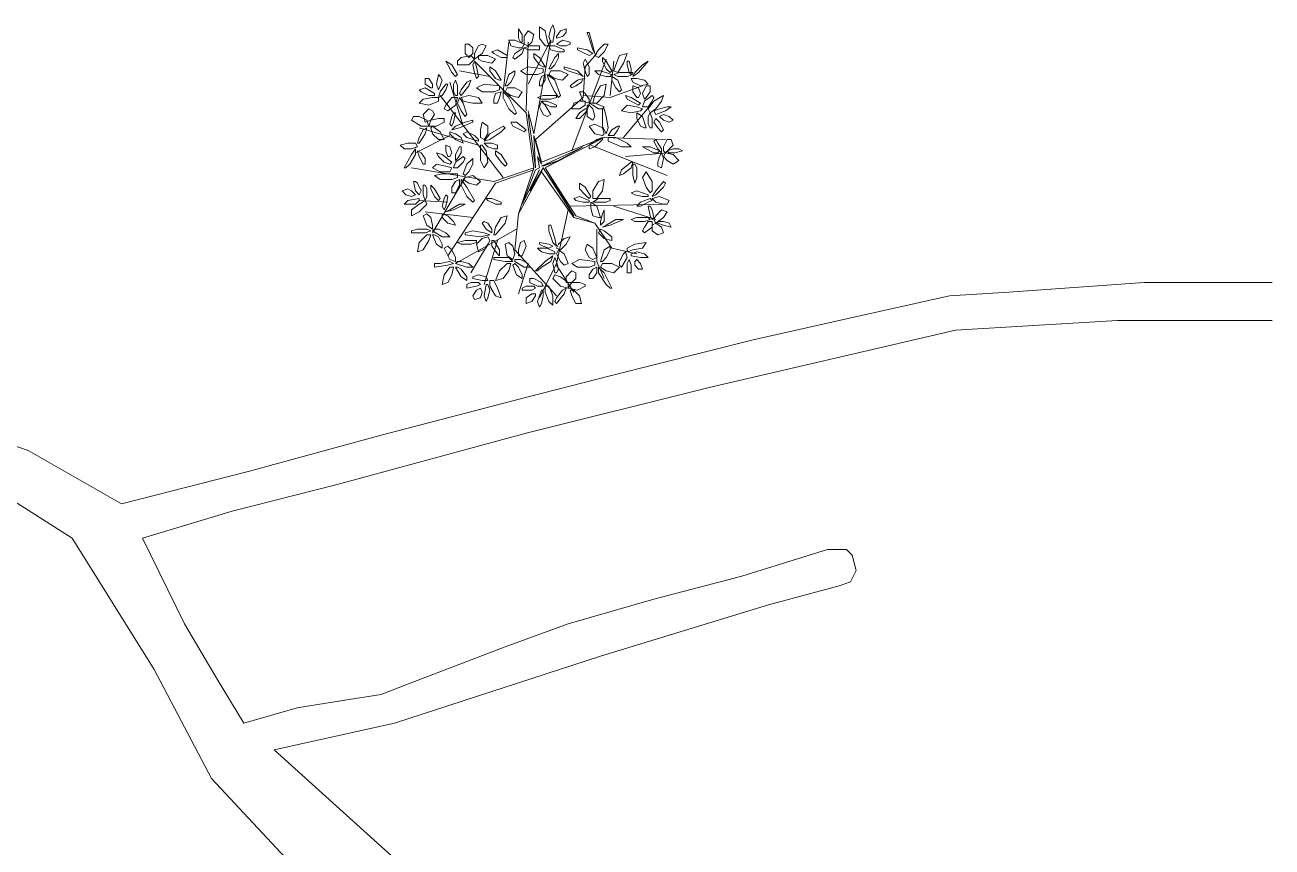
# Model space of a CAD drawing. Header units: millimetres. Extents: x 2424 to 2568, y 1542 to 1762.
# Drawn here: x 2518.33 to 2536.79, y 1609.49 to 1621.66 of the extents above; entities that cross this region are included whole.
import ezdxf

# ---------------------------------------------------------------- set-up
doc = ezdxf.new("R2010")
doc.units = ezdxf.units.MM
doc.layers.add('PDF_0', color=7, linetype='Continuous')

msp = doc.modelspace()

# ---------------------------------------------------------------- linework, layer by layer
at = {"layer": 'PDF_0', "lineweight": 9}
for points in [[(2525.66, 1621.411), (2525.688, 1621.411), (2525.688, 1621.524), (2525.631, 1621.608), (2525.631, 1621.552), (2525.631, 1621.467)], [(2525.773, 1621.354), (2525.716, 1621.382), (2525.716, 1621.495), (2525.773, 1621.58), (2525.857, 1621.524), (2525.829, 1621.411)], [(2526.083, 1621.354), (2526.027, 1621.354), (2525.942, 1621.467), (2525.942, 1621.637), (2526.027, 1621.58), (2526.055, 1621.439)], [(2526.083, 1621.495), (2526.111, 1621.608), (2526.14, 1621.665), (2526.168, 1621.58), (2526.14, 1621.411), (2526.111, 1621.411)], [(2526.196, 1621.467), (2526.196, 1621.495), (2526.253, 1621.58), (2526.337, 1621.608), (2526.337, 1621.552), (2526.281, 1621.495)], [(2526.676, 1621.467), (2526.733, 1621.298), (2526.761, 1621.241), (2526.733, 1621.354), (2526.676, 1621.552), (2526.648, 1621.552)], [(2524.954, 1621.326), (2524.954, 1621.241), (2524.897, 1621.185), (2524.841, 1621.241), (2524.841, 1621.382), (2524.897, 1621.382)], [(2525.095, 1621.382), (2525.151, 1621.354), (2525.095, 1621.241), (2524.982, 1621.157), (2524.982, 1621.241), (2525.038, 1621.354)], [(2525.631, 1621.326), (2525.518, 1621.354), (2525.49, 1621.439), (2525.575, 1621.439), (2525.716, 1621.382), (2525.688, 1621.326)], [(2526.337, 1621.354), (2526.253, 1621.354), (2526.196, 1621.382), (2526.281, 1621.439), (2526.394, 1621.411), (2526.394, 1621.382)], [(2526.761, 1621.213), (2526.817, 1621.185), (2526.902, 1621.269), (2526.959, 1621.382), (2526.902, 1621.382), (2526.817, 1621.298)], [(2524.784, 1621.185), (2524.925, 1621.213), (2524.982, 1621.157), (2524.897, 1621.072), (2524.728, 1621.072), (2524.728, 1621.128)], [(2525.038, 1621.157), (2525.038, 1621.213), (2525.179, 1621.213), (2525.292, 1621.157), (2525.236, 1621.1), (2525.095, 1621.128)], [(2525.377, 1621.185), (2525.264, 1621.241), (2525.236, 1621.269), (2525.321, 1621.298), (2525.462, 1621.213), (2525.462, 1621.185)], [(2525.575, 1621.241), (2525.66, 1621.298), (2525.716, 1621.326), (2525.688, 1621.241), (2525.575, 1621.157), (2525.547, 1621.185)], [(2525.857, 1621.298), (2525.773, 1621.298), (2525.716, 1621.326), (2525.801, 1621.354), (2525.942, 1621.354), (2525.942, 1621.298)], [(2525.942, 1621.072), (2525.857, 1621.185), (2525.857, 1621.241), (2525.942, 1621.185), (2526.027, 1621.044), (2525.998, 1621.044)], [(2526.224, 1621.269), (2526.111, 1621.298), (2526.083, 1621.354), (2526.168, 1621.354), (2526.309, 1621.298), (2526.309, 1621.269)], [(2526.168, 1621.072), (2526.224, 1621.185), (2526.224, 1621.241), (2526.168, 1621.185), (2526.083, 1621.015), (2526.111, 1621.015)], [(2526.563, 1621.269), (2526.676, 1621.213), (2526.733, 1621.241), (2526.648, 1621.298), (2526.507, 1621.326), (2526.507, 1621.298)], [(2526.93, 1621.015), (2526.874, 1621.128), (2526.874, 1621.185), (2526.93, 1621.128), (2527.015, 1620.987), (2526.987, 1620.959)], [(2527.043, 1620.987), (2527.1, 1620.959), (2527.184, 1621.1), (2527.241, 1621.241), (2527.128, 1621.213), (2527.072, 1621.072)], [(2524.643, 1620.959), (2524.586, 1621.072), (2524.558, 1621.128), (2524.643, 1621.072), (2524.728, 1620.931), (2524.699, 1620.902)], [(2524.982, 1620.959), (2524.954, 1621.072), (2524.982, 1621.128), (2525.01, 1621.044), (2525.038, 1620.902), (2525.01, 1620.874)], [(2525.292, 1620.874), (2525.208, 1620.987), (2525.208, 1621.044), (2525.292, 1620.987), (2525.377, 1620.846), (2525.349, 1620.846)], [(2525.914, 1620.931), (2525.744, 1620.931), (2525.66, 1620.987), (2525.773, 1621.044), (2525.998, 1621.015), (2525.998, 1620.959)], [(2526.366, 1620.987), (2526.535, 1620.931), (2526.591, 1620.902), (2526.507, 1620.987), (2526.309, 1621.044), (2526.309, 1621.015)], [(2526.648, 1620.902), (2526.676, 1620.931), (2526.676, 1621.044), (2526.62, 1621.157), (2526.591, 1621.1), (2526.62, 1620.987)], [(2527.241, 1621.072), (2527.269, 1620.959), (2527.297, 1620.931), (2527.297, 1621.015), (2527.269, 1621.128), (2527.241, 1621.128)], [(2527.467, 1621.072), (2527.552, 1621.128), (2527.41, 1620.959), (2527.326, 1620.902), (2527.354, 1620.959)], [(2524.361, 1620.733), (2524.332, 1620.733), (2524.248, 1620.789), (2524.248, 1620.874), (2524.304, 1620.874), (2524.361, 1620.789)], [(2524.502, 1620.846), (2524.473, 1620.761), (2524.445, 1620.705), (2524.417, 1620.789), (2524.445, 1620.931), (2524.473, 1620.902)], [(2524.671, 1620.676), (2524.671, 1620.789), (2524.699, 1620.846), (2524.728, 1620.761), (2524.728, 1620.62), (2524.699, 1620.62)], [(2524.784, 1620.705), (2524.869, 1620.818), (2524.925, 1620.846), (2524.897, 1620.761), (2524.784, 1620.62), (2524.756, 1620.648)], [(2525.518, 1620.818), (2525.575, 1620.931), (2525.575, 1620.987), (2525.49, 1620.931), (2525.434, 1620.761), (2525.462, 1620.761)], [(2525.942, 1620.761), (2525.97, 1620.761), (2526.027, 1620.846), (2526.027, 1620.931), (2525.97, 1620.902), (2525.942, 1620.818)], [(2526.168, 1620.676), (2526.083, 1620.846), (2526.055, 1620.931), (2526.168, 1620.846), (2526.253, 1620.62), (2526.224, 1620.592)], [(2526.083, 1620.931), (2526.111, 1620.987), (2526.253, 1620.987), (2526.366, 1620.931), (2526.281, 1620.846), (2526.168, 1620.874)], [(2526.479, 1620.761), (2526.563, 1620.818), (2526.591, 1620.874), (2526.507, 1620.846), (2526.394, 1620.761), (2526.422, 1620.733)], [(2526.93, 1620.902), (2526.817, 1620.931), (2526.761, 1620.987), (2526.846, 1620.987), (2527.015, 1620.931), (2526.987, 1620.902)], [(2527.072, 1620.733), (2527.015, 1620.846), (2527.015, 1620.902), (2527.1, 1620.846), (2527.156, 1620.705), (2527.128, 1620.676)], [(2527.241, 1620.902), (2527.1, 1620.902), (2527.043, 1620.931), (2527.128, 1620.959), (2527.326, 1620.959), (2527.326, 1620.931)], [(2527.297, 1620.874), (2527.326, 1620.818), (2527.439, 1620.761), (2527.552, 1620.789), (2527.495, 1620.846), (2527.382, 1620.874)], [(2524.304, 1620.62), (2524.191, 1620.676), (2524.163, 1620.705), (2524.248, 1620.733), (2524.389, 1620.648), (2524.389, 1620.62)], [(2524.558, 1620.705), (2524.502, 1620.62), (2524.445, 1620.592), (2524.473, 1620.676), (2524.558, 1620.789), (2524.586, 1620.789)], [(2525.264, 1620.676), (2525.095, 1620.676), (2525.01, 1620.733), (2525.123, 1620.789), (2525.349, 1620.761), (2525.349, 1620.705)], [(2525.264, 1620.507), (2525.321, 1620.507), (2525.349, 1620.592), (2525.377, 1620.676), (2525.292, 1620.648), (2525.264, 1620.564)], [(2525.49, 1620.422), (2525.405, 1620.592), (2525.405, 1620.676), (2525.49, 1620.592), (2525.603, 1620.366), (2525.575, 1620.338)], [(2525.434, 1620.676), (2525.462, 1620.733), (2525.575, 1620.733), (2525.688, 1620.676), (2525.631, 1620.592), (2525.518, 1620.62)], [(2526.62, 1620.648), (2526.676, 1620.564), (2526.676, 1620.507), (2526.591, 1620.535), (2526.535, 1620.676), (2526.591, 1620.676)], [(2526.733, 1620.507), (2526.789, 1620.507), (2526.902, 1620.62), (2526.93, 1620.789), (2526.846, 1620.761), (2526.761, 1620.62)], [(2527.41, 1620.592), (2527.382, 1620.592), (2527.326, 1620.676), (2527.326, 1620.761), (2527.41, 1620.733), (2527.439, 1620.648)], [(2527.58, 1620.676), (2527.523, 1620.592), (2527.495, 1620.564), (2527.467, 1620.648), (2527.523, 1620.761), (2527.58, 1620.761)], [(2524.445, 1620.592), (2524.445, 1620.535), (2524.304, 1620.479), (2524.163, 1620.507), (2524.219, 1620.564), (2524.361, 1620.592)], [(2524.558, 1620.479), (2524.643, 1620.592), (2524.728, 1620.592), (2524.699, 1620.479), (2524.586, 1620.394), (2524.53, 1620.422)], [(2524.784, 1620.394), (2524.728, 1620.507), (2524.756, 1620.592), (2524.812, 1620.507), (2524.869, 1620.338), (2524.841, 1620.309)], [(2524.784, 1620.592), (2524.812, 1620.535), (2524.954, 1620.507), (2525.095, 1620.507), (2525.038, 1620.592), (2524.897, 1620.62)], [(2526.111, 1620.564), (2525.97, 1620.564), (2525.914, 1620.592), (2525.998, 1620.62), (2526.196, 1620.62), (2526.196, 1620.592)], [(2525.998, 1620.338), (2525.942, 1620.451), (2525.97, 1620.535), (2526.027, 1620.479), (2526.111, 1620.338), (2526.055, 1620.309)], [(2526.111, 1620.451), (2525.998, 1620.507), (2525.97, 1620.535), (2526.055, 1620.535), (2526.196, 1620.479), (2526.196, 1620.451)], [(2526.62, 1620.535), (2526.62, 1620.479), (2526.535, 1620.422), (2526.422, 1620.422), (2526.45, 1620.507), (2526.535, 1620.535)], [(2526.733, 1620.422), (2526.761, 1620.309), (2526.733, 1620.253), (2526.648, 1620.309), (2526.648, 1620.479), (2526.676, 1620.479)], [(2526.817, 1620.422), (2526.733, 1620.479), (2526.676, 1620.507), (2526.761, 1620.507), (2526.902, 1620.451), (2526.874, 1620.422)], [(2527.467, 1620.422), (2527.439, 1620.394), (2527.297, 1620.366), (2527.156, 1620.394), (2527.241, 1620.479), (2527.382, 1620.451)], [(2527.354, 1620.507), (2527.241, 1620.564), (2527.213, 1620.62), (2527.297, 1620.592), (2527.439, 1620.507), (2527.41, 1620.479)], [(2527.608, 1620.535), (2527.552, 1620.451), (2527.467, 1620.451), (2527.495, 1620.535), (2527.608, 1620.62), (2527.636, 1620.592)], [(2527.58, 1620.366), (2527.552, 1620.422), (2527.636, 1620.535), (2527.778, 1620.62), (2527.749, 1620.535), (2527.665, 1620.422)], [(2527.721, 1620.422), (2527.834, 1620.451), (2527.89, 1620.451), (2527.806, 1620.394), (2527.665, 1620.338), (2527.636, 1620.394)], [(2524.163, 1620.309), (2524.276, 1620.253), (2524.304, 1620.168), (2524.191, 1620.168), (2524.05, 1620.253), (2524.078, 1620.309)], [(2524.389, 1620.338), (2524.332, 1620.253), (2524.248, 1620.225), (2524.219, 1620.338), (2524.304, 1620.422), (2524.361, 1620.394)], [(2524.53, 1620.281), (2524.53, 1620.225), (2524.417, 1620.168), (2524.304, 1620.168), (2524.332, 1620.253), (2524.445, 1620.281)], [(2524.643, 1620.309), (2524.615, 1620.196), (2524.643, 1620.168), (2524.671, 1620.225), (2524.699, 1620.366), (2524.671, 1620.366)], [(2524.841, 1620.225), (2524.699, 1620.168), (2524.643, 1620.112), (2524.756, 1620.14), (2524.954, 1620.225), (2524.954, 1620.253)], [(2526.648, 1620.422), (2526.62, 1620.422), (2526.535, 1620.366), (2526.479, 1620.281), (2526.535, 1620.281), (2526.62, 1620.366)], [(2526.93, 1620.309), (2526.959, 1620.14), (2526.93, 1620.055), (2526.874, 1620.168), (2526.874, 1620.422), (2526.902, 1620.422)], [(2527.439, 1620.168), (2527.382, 1620.281), (2527.382, 1620.366), (2527.467, 1620.309), (2527.523, 1620.14), (2527.495, 1620.14)], [(2527.552, 1620.196), (2527.552, 1620.309), (2527.58, 1620.366), (2527.608, 1620.281), (2527.608, 1620.14), (2527.58, 1620.14)], [(2527.693, 1620.14), (2527.636, 1620.225), (2527.665, 1620.281), (2527.721, 1620.225), (2527.778, 1620.112), (2527.749, 1620.083)], [(2527.721, 1620.309), (2527.778, 1620.338), (2527.862, 1620.309), (2527.919, 1620.253), (2527.862, 1620.225), (2527.778, 1620.253)], [(2524.163, 1619.999), (2524.219, 1620.112), (2524.276, 1620.14), (2524.248, 1620.055), (2524.163, 1619.914), (2524.135, 1619.914)], [(2524.332, 1620.14), (2524.361, 1620.168), (2524.473, 1620.083), (2524.53, 1619.97), (2524.445, 1619.97), (2524.361, 1620.055)], [(2524.615, 1620.083), (2524.615, 1620.055), (2524.699, 1619.97), (2524.812, 1619.914), (2524.784, 1619.999), (2524.699, 1620.055)], [(2524.982, 1620.027), (2524.869, 1620.083), (2524.812, 1620.055), (2524.869, 1619.999), (2525.038, 1619.942), (2525.038, 1619.97)], [(2525.123, 1619.97), (2525.067, 1619.999), (2525.067, 1620.112), (2525.095, 1620.225), (2525.179, 1620.168), (2525.179, 1620.055)], [(2525.377, 1620.083), (2525.208, 1619.97), (2525.123, 1619.942), (2525.208, 1620.055), (2525.405, 1620.168), (2525.434, 1620.14)], [(2525.66, 1620.112), (2525.547, 1620.168), (2525.518, 1620.225), (2525.603, 1620.225), (2525.744, 1620.112), (2525.716, 1620.083)], [(2526.902, 1620.055), (2526.874, 1620.027), (2526.761, 1620.055), (2526.676, 1620.168), (2526.761, 1620.196), (2526.874, 1620.14)], [(2527.128, 1620.168), (2527.1, 1620.168), (2527.015, 1620.112), (2526.959, 1620.027), (2527.043, 1620.027), (2527.1, 1620.112)], [(2524.135, 1619.858), (2524.106, 1619.914), (2523.993, 1619.914), (2523.88, 1619.886), (2523.937, 1619.829), (2524.05, 1619.829)], [(2524.615, 1619.716), (2524.586, 1619.716), (2524.558, 1619.801), (2524.558, 1619.886), (2524.615, 1619.858), (2524.643, 1619.773)], [(2525.151, 1619.801), (2525.179, 1619.632), (2525.123, 1619.547), (2525.067, 1619.66), (2525.067, 1619.886), (2525.095, 1619.886)], [(2525.321, 1619.829), (2525.321, 1619.886), (2525.236, 1619.914), (2525.123, 1619.914), (2525.179, 1619.858), (2525.264, 1619.829)], [(2526.789, 1619.97), (2526.676, 1619.886), (2526.676, 1619.829), (2526.761, 1619.858), (2526.874, 1619.97), (2526.874, 1619.999)], [(2527.072, 1619.999), (2527.241, 1619.914), (2527.297, 1619.858), (2527.156, 1619.858), (2526.959, 1619.942), (2526.959, 1619.999)], [(2527.693, 1619.914), (2527.749, 1619.829), (2527.749, 1619.773), (2527.693, 1619.829), (2527.636, 1619.942), (2527.665, 1619.97)], [(2527.778, 1619.858), (2527.834, 1619.97), (2527.89, 1619.97), (2527.919, 1619.886), (2527.806, 1619.773), (2527.778, 1619.801)], [(2524.022, 1619.603), (2524.106, 1619.745), (2524.106, 1619.829), (2524.05, 1619.745), (2523.937, 1619.547), (2523.965, 1619.547)], [(2524.248, 1619.688), (2524.191, 1619.773), (2524.135, 1619.801), (2524.163, 1619.716), (2524.219, 1619.603), (2524.248, 1619.603)], [(2524.53, 1619.632), (2524.445, 1619.716), (2524.417, 1619.773), (2524.502, 1619.745), (2524.643, 1619.632), (2524.615, 1619.603)], [(2524.812, 1619.632), (2524.728, 1619.547), (2524.671, 1619.547), (2524.699, 1619.632), (2524.812, 1619.716), (2524.841, 1619.688)], [(2524.784, 1619.773), (2524.728, 1619.688), (2524.699, 1619.66), (2524.699, 1619.745), (2524.756, 1619.858), (2524.784, 1619.858)], [(2525.377, 1619.632), (2525.292, 1619.745), (2525.292, 1619.801), (2525.377, 1619.745), (2525.462, 1619.603), (2525.434, 1619.575)], [(2527.636, 1619.773), (2527.523, 1619.829), (2527.467, 1619.858), (2527.58, 1619.858), (2527.721, 1619.801), (2527.693, 1619.773)], [(2527.693, 1619.632), (2527.721, 1619.716), (2527.749, 1619.773), (2527.778, 1619.688), (2527.749, 1619.547), (2527.693, 1619.575)], [(2527.778, 1619.716), (2527.806, 1619.773), (2527.919, 1619.745), (2528.003, 1619.66), (2527.919, 1619.603), (2527.834, 1619.66)], [(2527.834, 1619.801), (2527.862, 1619.773), (2527.947, 1619.773), (2528.06, 1619.801), (2528.003, 1619.829), (2527.919, 1619.829)], [(2524.643, 1619.547), (2524.615, 1619.49), (2524.473, 1619.49), (2524.361, 1619.547), (2524.417, 1619.603), (2524.558, 1619.575)], [(2524.897, 1619.49), (2524.954, 1619.603), (2524.954, 1619.688), (2524.869, 1619.603), (2524.812, 1619.462), (2524.841, 1619.434)], [(2527.297, 1619.547), (2527.184, 1619.462), (2527.128, 1619.434), (2527.156, 1619.519), (2527.297, 1619.632), (2527.326, 1619.632)], [(2527.382, 1619.547), (2527.382, 1619.406), (2527.354, 1619.321), (2527.326, 1619.434), (2527.326, 1619.603), (2527.354, 1619.603)], [(2524.135, 1619.321), (2524.191, 1619.208), (2524.163, 1619.152), (2524.106, 1619.208), (2524.078, 1619.349), (2524.106, 1619.349)], [(2524.643, 1619.377), (2524.473, 1619.377), (2524.389, 1619.434), (2524.502, 1619.462), (2524.728, 1619.462), (2524.728, 1619.406)], [(2524.643, 1619.18), (2524.699, 1619.18), (2524.756, 1619.293), (2524.756, 1619.377), (2524.699, 1619.349), (2524.643, 1619.264)], [(2524.869, 1619.123), (2524.784, 1619.293), (2524.784, 1619.377), (2524.869, 1619.264), (2524.982, 1619.067), (2524.954, 1619.039)], [(2524.812, 1619.377), (2524.841, 1619.406), (2524.954, 1619.434), (2525.067, 1619.349), (2525.01, 1619.293), (2524.897, 1619.321)], [(2526.733, 1619.095), (2526.789, 1619.095), (2526.874, 1619.208), (2526.902, 1619.377), (2526.817, 1619.349), (2526.733, 1619.208)], [(2527.58, 1619.18), (2527.608, 1619.208), (2527.608, 1619.349), (2527.523, 1619.49), (2527.467, 1619.406), (2527.523, 1619.264)], [(2527.778, 1619.264), (2527.665, 1619.152), (2527.608, 1619.123), (2527.665, 1619.208), (2527.778, 1619.349), (2527.806, 1619.321)], [(2524.106, 1619.152), (2524.05, 1619.123), (2523.965, 1619.152), (2523.909, 1619.208), (2523.993, 1619.236), (2524.05, 1619.208)], [(2524.276, 1619.236), (2524.276, 1619.123), (2524.248, 1619.067), (2524.219, 1619.152), (2524.219, 1619.293), (2524.248, 1619.293)], [(2524.389, 1619.123), (2524.332, 1619.236), (2524.332, 1619.293), (2524.389, 1619.236), (2524.473, 1619.095), (2524.445, 1619.067)], [(2524.53, 1619.095), (2524.502, 1618.982), (2524.53, 1618.926), (2524.558, 1618.982), (2524.586, 1619.123), (2524.558, 1619.152)], [(2526.62, 1619.152), (2526.535, 1619.236), (2526.535, 1619.321), (2526.62, 1619.264), (2526.704, 1619.123), (2526.676, 1619.095)], [(2527.467, 1619.123), (2527.354, 1619.152), (2527.297, 1619.18), (2527.382, 1619.208), (2527.552, 1619.152), (2527.552, 1619.123)], [(2524.106, 1619.01), (2523.993, 1619.01), (2523.937, 1619.01), (2523.993, 1619.067), (2524.163, 1619.095), (2524.163, 1619.067)], [(2524.248, 1619.067), (2524.276, 1619.01), (2524.163, 1618.897), (2524.05, 1618.841), (2524.05, 1618.926), (2524.163, 1619.01)], [(2524.756, 1619.01), (2524.841, 1619.01), (2524.671, 1618.926), (2524.558, 1618.897), (2524.615, 1618.926)], [(2525.292, 1619.01), (2525.179, 1619.067), (2525.151, 1619.095), (2525.236, 1619.095), (2525.377, 1619.039), (2525.377, 1619.01)], [(2526.591, 1619.039), (2526.479, 1619.067), (2526.45, 1619.095), (2526.535, 1619.123), (2526.676, 1619.067), (2526.676, 1619.039)], [(2526.733, 1618.841), (2526.704, 1618.954), (2526.704, 1619.039), (2526.789, 1618.982), (2526.846, 1618.813), (2526.817, 1618.813)], [(2526.93, 1619.039), (2526.789, 1619.039), (2526.733, 1619.039), (2526.817, 1619.095), (2526.987, 1619.095), (2526.987, 1619.067)], [(2527.552, 1619.039), (2527.439, 1618.982), (2527.382, 1618.982), (2527.439, 1619.039), (2527.58, 1619.095), (2527.608, 1619.067)], [(2527.608, 1618.926), (2527.636, 1618.813), (2527.608, 1618.784), (2527.58, 1618.841), (2527.552, 1618.982), (2527.58, 1618.982)], [(2527.778, 1619.01), (2527.665, 1619.039), (2527.608, 1619.095), (2527.721, 1619.123), (2527.862, 1619.067), (2527.834, 1619.01)], [(2524.332, 1618.813), (2524.361, 1618.7), (2524.361, 1618.643), (2524.276, 1618.7), (2524.219, 1618.841), (2524.276, 1618.869)], [(2524.502, 1618.869), (2524.502, 1618.813), (2524.586, 1618.728), (2524.699, 1618.7), (2524.671, 1618.756), (2524.586, 1618.841)], [(2525.292, 1618.671), (2525.377, 1618.813), (2525.462, 1618.841), (2525.434, 1618.728), (2525.292, 1618.558), (2525.264, 1618.558)], [(2526.874, 1618.869), (2526.846, 1618.756), (2526.846, 1618.7), (2526.902, 1618.756), (2526.902, 1618.897), (2526.902, 1618.926)], [(2527.072, 1618.784), (2527.184, 1618.784), (2526.987, 1618.7), (2526.874, 1618.671), (2526.93, 1618.7)], [(2527.495, 1618.756), (2527.354, 1618.756), (2527.297, 1618.784), (2527.382, 1618.813), (2527.552, 1618.813), (2527.58, 1618.784)], [(2527.665, 1618.841), (2527.749, 1618.926), (2527.834, 1618.897), (2527.778, 1618.813), (2527.665, 1618.728), (2527.636, 1618.784)], [(2524.135, 1618.643), (2524.276, 1618.643), (2524.332, 1618.615), (2524.248, 1618.587), (2524.05, 1618.587), (2524.05, 1618.615)], [(2524.445, 1618.643), (2524.558, 1618.587), (2524.615, 1618.53), (2524.502, 1618.53), (2524.361, 1618.615), (2524.389, 1618.643)], [(2524.954, 1618.615), (2525.123, 1618.587), (2525.208, 1618.558), (2525.067, 1618.53), (2524.841, 1618.558), (2524.841, 1618.587)], [(2525.123, 1618.756), (2525.095, 1618.728), (2525.151, 1618.643), (2525.236, 1618.587), (2525.236, 1618.643), (2525.179, 1618.728)], [(2526.083, 1618.615), (2526.14, 1618.446), (2526.196, 1618.389), (2526.168, 1618.502), (2526.111, 1618.7), (2526.083, 1618.7)], [(2526.846, 1618.643), (2526.817, 1618.587), (2526.902, 1618.502), (2527.015, 1618.474), (2527.015, 1618.53), (2526.902, 1618.615)], [(2527.495, 1618.671), (2527.552, 1618.756), (2527.608, 1618.756), (2527.608, 1618.671), (2527.495, 1618.587), (2527.467, 1618.615)], [(2527.608, 1618.7), (2527.665, 1618.728), (2527.749, 1618.671), (2527.778, 1618.587), (2527.693, 1618.558), (2527.608, 1618.615)], [(2527.693, 1618.756), (2527.693, 1618.728), (2527.778, 1618.7), (2527.89, 1618.671), (2527.862, 1618.728), (2527.778, 1618.756)], [(2524.332, 1618.558), (2524.276, 1618.558), (2524.163, 1618.446), (2524.135, 1618.304), (2524.219, 1618.333), (2524.304, 1618.474)], [(2524.445, 1618.53), (2524.502, 1618.417), (2524.502, 1618.361), (2524.417, 1618.417), (2524.361, 1618.558), (2524.389, 1618.558)], [(2524.925, 1618.417), (2524.784, 1618.417), (2524.728, 1618.446), (2524.841, 1618.474), (2525.01, 1618.474), (2525.01, 1618.446)], [(2525.179, 1618.53), (2525.208, 1618.474), (2525.151, 1618.361), (2525.038, 1618.304), (2525.01, 1618.417), (2525.095, 1618.502)], [(2525.236, 1618.389), (2525.321, 1618.276), (2525.349, 1618.248), (2525.349, 1618.333), (2525.264, 1618.474), (2525.236, 1618.474)], [(2525.547, 1618.389), (2525.575, 1618.276), (2525.547, 1618.191), (2525.462, 1618.248), (2525.434, 1618.417), (2525.49, 1618.446)], [(2525.631, 1618.333), (2525.66, 1618.446), (2525.716, 1618.474), (2525.744, 1618.389), (2525.688, 1618.248), (2525.631, 1618.248)], [(2525.998, 1618.389), (2526.083, 1618.361), (2526.14, 1618.389), (2526.083, 1618.417), (2525.942, 1618.446), (2525.942, 1618.417)], [(2526.196, 1618.361), (2526.253, 1618.333), (2526.337, 1618.417), (2526.394, 1618.53), (2526.309, 1618.502), (2526.224, 1618.417)], [(2526.676, 1618.22), (2526.62, 1618.333), (2526.648, 1618.417), (2526.733, 1618.361), (2526.789, 1618.22), (2526.733, 1618.191)], [(2527.241, 1618.304), (2527.241, 1618.361), (2527.354, 1618.417), (2527.523, 1618.446), (2527.467, 1618.361), (2527.326, 1618.333)], [(2524.643, 1618.333), (2524.699, 1618.22), (2524.699, 1618.163), (2524.615, 1618.191), (2524.53, 1618.361), (2524.586, 1618.389)], [(2525.97, 1618.078), (2526.111, 1618.163), (2526.14, 1618.248), (2526.027, 1618.163), (2525.885, 1618.022), (2525.914, 1618.022)], [(2526.168, 1618.276), (2526.168, 1618.304), (2526.055, 1618.361), (2525.914, 1618.361), (2525.97, 1618.304), (2526.083, 1618.276)], [(2526.253, 1618.163), (2526.196, 1618.276), (2526.224, 1618.333), (2526.309, 1618.276), (2526.366, 1618.135), (2526.309, 1618.107)], [(2526.93, 1618.22), (2526.987, 1618.333), (2526.987, 1618.389), (2526.902, 1618.333), (2526.846, 1618.163), (2526.874, 1618.163)], [(2527.128, 1618.163), (2527.184, 1618.276), (2527.213, 1618.304), (2527.241, 1618.22), (2527.156, 1618.078), (2527.128, 1618.107)], [(2527.382, 1618.304), (2527.495, 1618.276), (2527.552, 1618.22), (2527.439, 1618.22), (2527.297, 1618.248), (2527.297, 1618.276)], [(2524.473, 1618.135), (2524.615, 1618.163), (2524.671, 1618.135), (2524.586, 1618.107), (2524.389, 1618.078), (2524.389, 1618.135)], [(2524.671, 1618.078), (2524.615, 1618.078), (2524.53, 1617.965), (2524.502, 1617.824), (2524.586, 1617.852), (2524.643, 1617.965)], [(2524.784, 1618.163), (2524.897, 1618.135), (2524.954, 1618.078), (2524.869, 1618.078), (2524.699, 1618.135), (2524.728, 1618.163)], [(2524.784, 1618.05), (2524.869, 1617.937), (2524.869, 1617.881), (2524.784, 1617.937), (2524.699, 1618.078), (2524.728, 1618.078)], [(2525.349, 1618.22), (2525.49, 1618.22), (2525.547, 1618.163), (2525.434, 1618.163), (2525.264, 1618.191), (2525.264, 1618.22)], [(2525.518, 1618.135), (2525.462, 1618.135), (2525.349, 1618.022), (2525.292, 1617.881), (2525.405, 1617.909), (2525.49, 1618.022)], [(2525.631, 1618.078), (2525.688, 1617.965), (2525.688, 1617.909), (2525.603, 1617.965), (2525.547, 1618.107), (2525.575, 1618.135)], [(2525.66, 1618.191), (2525.773, 1618.135), (2525.801, 1618.078), (2525.716, 1618.078), (2525.575, 1618.163), (2525.575, 1618.191)], [(2526.224, 1618.05), (2526.196, 1618.163), (2526.168, 1618.22), (2526.14, 1618.135), (2526.168, 1617.994), (2526.196, 1617.994)], [(2526.676, 1618.078), (2526.507, 1618.078), (2526.422, 1618.135), (2526.535, 1618.191), (2526.761, 1618.163), (2526.761, 1618.107)], [(2526.676, 1617.909), (2526.733, 1617.909), (2526.789, 1617.994), (2526.789, 1618.078), (2526.733, 1618.05), (2526.676, 1617.965)], [(2526.93, 1617.824), (2526.817, 1617.994), (2526.817, 1618.078), (2526.902, 1617.994), (2527.015, 1617.768), (2526.987, 1617.768)], [(2526.846, 1618.078), (2526.874, 1618.135), (2527.015, 1618.135), (2527.128, 1618.078), (2527.043, 1617.994), (2526.93, 1618.022)], [(2527.241, 1618.05), (2527.241, 1618.135), (2527.269, 1618.191), (2527.297, 1618.107), (2527.297, 1617.994), (2527.241, 1617.994)], [(2527.354, 1618.163), (2527.382, 1618.191), (2527.439, 1618.135), (2527.467, 1618.05), (2527.41, 1618.05), (2527.354, 1618.107)], [(2524.925, 1617.852), (2525.038, 1617.852), (2525.067, 1617.824), (2525.01, 1617.796), (2524.869, 1617.768), (2524.869, 1617.824)], [(2525.038, 1617.965), (2525.151, 1617.937), (2525.179, 1617.881), (2525.095, 1617.881), (2524.954, 1617.909), (2524.954, 1617.937)], [(2525.208, 1617.881), (2525.264, 1617.881), (2525.321, 1617.768), (2525.377, 1617.627), (2525.292, 1617.655), (2525.208, 1617.796)], [(2525.857, 1617.909), (2525.97, 1617.852), (2525.998, 1617.796), (2525.914, 1617.796), (2525.801, 1617.852), (2525.801, 1617.909)], [(2526.253, 1617.937), (2526.366, 1617.852), (2526.366, 1617.768), (2526.253, 1617.796), (2526.14, 1617.909), (2526.168, 1617.965)], [(2526.479, 1617.909), (2526.422, 1617.852), (2526.337, 1617.852), (2526.337, 1617.937), (2526.422, 1618.022), (2526.479, 1617.994)], [(2526.62, 1617.824), (2526.62, 1617.796), (2526.507, 1617.74), (2526.366, 1617.768), (2526.422, 1617.852), (2526.535, 1617.852)], [(2525.067, 1617.768), (2525.095, 1617.711), (2525.067, 1617.627), (2524.982, 1617.598), (2524.954, 1617.655), (2525.01, 1617.74)], [(2525.208, 1617.74), (2525.179, 1617.627), (2525.151, 1617.57), (2525.123, 1617.655), (2525.151, 1617.824), (2525.179, 1617.824)], [(2525.744, 1617.796), (2525.857, 1617.796), (2525.885, 1617.768), (2525.829, 1617.74), (2525.688, 1617.74), (2525.688, 1617.768)], [(2525.885, 1617.683), (2525.885, 1617.655), (2525.829, 1617.57), (2525.744, 1617.542), (2525.744, 1617.627), (2525.829, 1617.683)], [(2525.998, 1617.655), (2525.97, 1617.542), (2525.942, 1617.485), (2525.914, 1617.57), (2525.97, 1617.74), (2525.998, 1617.74)], [(2526.027, 1617.796), (2526.083, 1617.796), (2526.14, 1617.655), (2526.14, 1617.514), (2526.083, 1617.57), (2526.027, 1617.711)], [(2526.196, 1617.627), (2526.281, 1617.74), (2526.337, 1617.768), (2526.309, 1617.683), (2526.196, 1617.542), (2526.168, 1617.57)], [(2526.394, 1617.74), (2526.45, 1617.74), (2526.535, 1617.655), (2526.563, 1617.542), (2526.479, 1617.542), (2526.422, 1617.655)]]:
    msp.add_lwpolyline(points, close=True, dxfattribs=at)
for points in [[(2525.405, 1620.676), (2525.49, 1621.411)], [(2525.744, 1620.394), (2525.773, 1621.411)], [(2525.773, 1620.789), (2526.111, 1621.439), (2525.857, 1620.055), (2525.773, 1620.394)], [(2526.789, 1621.241), (2526.62, 1621.044), (2526.591, 1620.592), (2525.885, 1619.97), (2525.97, 1619.632), (2526.902, 1619.999), (2526.027, 1619.547), (2526.591, 1619.858), (2525.97, 1619.575), (2526.224, 1619.66), (2525.998, 1619.575)], [(2525.857, 1619.547), (2525.744, 1620.366), (2524.982, 1621.128)], [(2526.422, 1619.801), (2526.93, 1621.157)], [(2526.987, 1620.62), (2527.043, 1621.128)], [(2524.812, 1620.168), (2524.615, 1620.818)], [(2525.208, 1620.902), (2524.756, 1620.987)], [(2526.591, 1620.62), (2526.987, 1620.592), (2527.467, 1620.761)], [(2525.405, 1619.406), (2524.473, 1620.62)], [(2527.184, 1619.999), (2527.608, 1620.507)], [(2525.773, 1620.338), (2525.885, 1619.547), (2525.857, 1620.027), (2525.97, 1619.603), (2525.914, 1619.716), (2525.942, 1619.547), (2525.885, 1619.519), (2525.688, 1619.01), (2525.942, 1619.519), (2525.801, 1619.208), (2525.998, 1619.547), (2526.45, 1618.841), (2526.027, 1619.547), (2526.479, 1618.841), (2526.761, 1618.728)], [(2525.038, 1619.886), (2524.163, 1620.14)], [(2524.615, 1620.027), (2524.106, 1619.773)], [(2526.704, 1619.886), (2527.834, 1619.434)], [(2526.874, 1619.999), (2527.806, 1619.97)], [(2527.213, 1619.716), (2527.834, 1619.773)], [(2527.382, 1618.276), (2527.015, 1618.361), (2526.761, 1618.728), (2526.45, 1618.813), (2525.97, 1619.49), (2525.631, 1618.869), (2525.857, 1619.547), (2525.264, 1619.349), (2524.05, 1619.547)], [(2525.857, 1619.519), (2525.292, 1619.321), (2524.586, 1618.248)], [(2524.841, 1619.406), (2524.361, 1618.587)], [(2524.586, 1619.039), (2524.163, 1619.067)], [(2526.394, 1618.982), (2527.806, 1619.01)], [(2527.043, 1618.982), (2527.665, 1618.784)], [(2524.954, 1618.813), (2524.248, 1618.897)], [(2525.631, 1618.869), (2525.575, 1618.333), (2526.196, 1617.655)], [(2526.366, 1618.926), (2526.196, 1618.135), (2525.942, 1617.627)], [(2525.603, 1618.643), (2524.699, 1618.135)], [(2526.789, 1618.643), (2526.789, 1618.163), (2526.902, 1617.909)], [(2525.179, 1618.417), (2524.925, 1617.994)], [(2525.321, 1618.474), (2525.123, 1617.824)], [(2525.773, 1618.135), (2525.631, 1617.683)], [(2526.196, 1618.107), (2526.45, 1617.711)], [(2536.786, 1617.852), (2534.894, 1617.852), (2532.889, 1617.711), (2532.013, 1617.655), (2530.489, 1617.316), (2529.105, 1617.005), (2526.987, 1616.469), (2525.773, 1616.158), (2523.598, 1615.593), (2521.65, 1615.057), (2519.757, 1614.577), (2518.374, 1615.367), (2517.301, 1615.735)], [(2524.106, 1609.042), (2522.017, 1610.934), (2523.796, 1611.329), (2526.846, 1612.318), (2529.331, 1613.08), (2530.376, 1613.362), (2530.46, 1613.391), (2530.545, 1613.419), (2530.63, 1613.588), (2530.573, 1613.814), (2530.489, 1613.899), (2530.206, 1613.899), (2529.839, 1613.786), (2528.935, 1613.504), (2527.636, 1613.165), (2526.366, 1612.798), (2525.434, 1612.459), (2523.965, 1611.894), (2523.598, 1611.753), (2523.062, 1611.668), (2522.356, 1611.555), (2521.565, 1611.329), (2521.169, 1611.979), (2520.689, 1612.798), (2520.068, 1614.068), (2521.395, 1614.464), (2522.949, 1614.859), (2525.744, 1615.622), (2528.455, 1616.299), (2532.098, 1617.147), (2534.499, 1617.288), (2536.786, 1617.288)], [(2517.244, 1615.198), (2519.023, 1614.068), (2520.238, 1612.12), (2521.085, 1610.51), (2523.005, 1608.449), (2526.224, 1605.794), (2528.766, 1603.055), (2530.573, 1601.135), (2533.821, 1598.904), (2535.882, 1597.322)]]:
    msp.add_lwpolyline(points, dxfattribs=at)

doc.saveas('drawing.dxf')
